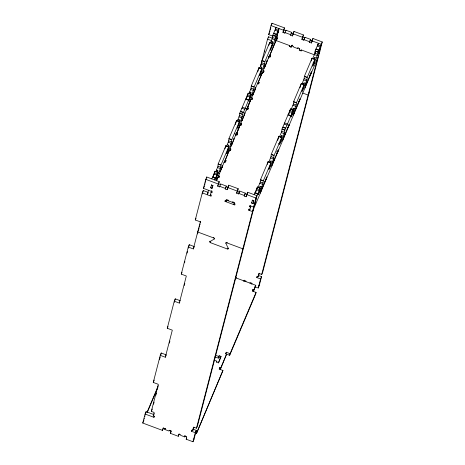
<?xml version="1.0" encoding="UTF-8"?>
<svg xmlns="http://www.w3.org/2000/svg" width="465" height="465" viewBox="0 0 465 465"><rect width="100%" height="100%" fill="white"/><g stroke="black" fill="none" stroke-linecap="round" stroke-linejoin="round"><path stroke-width="0.7" d="M212.743 176.857L215.097 171.19L217.94 172.248L215.62 177.99L212.726 176.845L211.825 178.897M245.869 98.807L248.223 93.134L251.065 94.197L248.746 99.934L245.828 98.824L240.608 111.199M248.711 99.934L243.509 112.303L240.608 111.211M282.929 127.009L282.011 128.997L284.853 130.055L285.754 128.009L282.929 127.032L284.586 122.934L288.149 114.588L291.084 115.68L293.386 109.961L290.544 108.897L288.19 114.57M285.772 128.02L291.014 115.616M273.124 36.264L268.7 34.619L271.031 25.592L272.025 23.25L284.504 27.894L282.947 32.405L284.842 33.108L285.975 30.225L291.66 32.347L290.526 35.23L292.421 35.933L293.979 31.428L303.453 34.956L301.895 39.461L303.79 40.17L304.924 37.287L310.614 39.403L309.475 42.286L311.37 42.995L312.928 38.485L322.245 41.955L318.914 50.051L316.026 48.906L318.409 43.239L317.915 45.134M318.868 49.964L317.979 52.004L315.136 50.947L316.026 48.906M215.888 171.736L217.922 166.336L218.143 164.064L220.985 165.121L220.561 167.993L215.83 179.135M226.653 146.382L228.687 140.959L228.908 138.709L231.75 139.767L231.308 142.679L226.589 153.781M237.412 121.028L239.446 115.605L239.667 113.355L242.509 114.413L242.312 116.576L237.33 128.45L239.44 121.603M249.013 93.686L251.048 88.286L251.269 86.013L254.111 87.071L253.919 89.228L248.955 101.085L251.048 94.256M264.678 63.874L261.818 62.874L262.028 60.659L264.87 61.717L264.678 63.874L259.72 75.719M275.437 38.519L272.583 37.52L272.792 35.305L275.635 36.363L275.437 38.519L270.456 50.394L272.566 43.547M257.918 187.75L260.197 182.245L260.464 179.827L263.306 180.885C262.87 185.971 259.464 192.248 258.145 194.754L260.243 188.075M268.944 161.762L270.979 156.827L271.229 154.473L274.071 155.531C273.664 160.652 270.212 166.859 268.904 169.4L271.002 162.721M279.436 137.041L281.697 131.589L281.988 129.119L284.83 130.177L284.516 132.728L280.901 141.848L280.906 141.337L279.959 140.982M291.044 109.699L293.322 104.189L293.589 101.777L296.432 102.835L296.106 105.416L292.502 114.506L292.508 113.989L291.561 113.64M306.999 79.643L304.139 78.637L304.348 76.423L307.191 77.481L306.999 79.643L303.261 89.152L303.267 88.635L302.32 88.286M317.758 54.289L314.898 53.283L315.107 51.069L317.95 52.127L317.758 54.289L314.02 63.798L314.032 63.281L313.084 62.932M215.795 179.13L217.922 172.312M226.56 153.776L228.681 146.957M259.679 75.719L261.807 68.901M291.241 116.837L293.369 110.019M281.761 137.367L279.639 144.208L280.906 141.337M163.488 428.056L162.494 430.398L142.755 423.045L145.092 414.019L146.086 411.676L153.822 414.559M145.092 414.019L153.932 417.314L154.211 416.233L153.264 415.879L154.153 412.449L151.311 411.391L158.315 384.311L153.258 382.428L160.262 355.353L161.256 353.011L166.307 354.894L165.313 357.236L160.262 355.353M165.313 357.236L172.317 330.162L167.266 328.278L174.27 301.198L175.264 298.861L180.315 300.739M174.27 301.198L179.321 303.081L186.326 276.007L181.269 274.123L188.273 247.049L189.267 244.706L194.318 246.59M188.273 247.049L193.324 248.932L200.328 221.852L195.277 219.968L202.275 192.894L203.269 190.551L208.035 192.324M211.808 190.65L211.058 192.405L212.005 192.76L212.29 191.673L203.443 188.383L205.78 179.356L206.774 177.014L219.248 181.664L217.696 186.169L219.59 186.872L220.724 183.989L226.409 186.11L225.275 188.993L227.17 189.697L228.164 187.354M143.749 420.703L143.894 420.139M144.191 419.012L144.336 418.448M144.772 416.756L144.917 416.192M145.208 415.065L145.353 414.501M145.65 413.368L146.086 411.676M159.507 359.782L159.797 358.654M159.943 358.091L160.233 356.963M160.82 354.702L161.256 353.011M174.387 302.244L174.677 301.117M174.823 300.553L175.264 298.861M184.599 262.754L184.89 261.626M187.081 253.169L187.517 251.472M188.389 248.089L189.267 244.706M202.397 193.94L203.269 190.551M204.728 184.913L204.879 184.349M205.17 183.222L205.315 182.658M205.606 181.524L205.751 180.961M206.042 179.833L206.187 179.269M206.483 178.142L206.774 177.014M208.5 190.266L207.332 194.777L208.169 192.795M153.56 404.19L154.101 402.103M155.897 395.163L156.432 393.082M169.365 343.094L169.899 341.008M184.262 285.469L184.803 283.383M197.602 233.895L197.875 232.837M198.863 229.03L198.572 229.96M199.026 228.396L199.189 227.763M199.514 226.49L199.683 225.856M200.008 224.589L200.171 223.956M200.502 222.683L200.665 222.049M211.343 191.324L210.174 195.835L210.732 194.515M211.598 191.824L211.79 191.092M217.492 178.38L217.771 177.299L218.963 177.717L219.381 176.09L218.434 175.735M217.696 186.169L219.248 181.664M224.113 162.773L224.537 161.146L216.51 180.908M224.636 161.75L229.251 150.242L230.442 150.66L230.861 149.032L229.913 148.678M225.06 160.129L226.007 160.483L225.583 162.105L224.397 161.686M219.59 186.872L219.73 186.331L225.415 188.453L225.275 188.993M228.832 151.863L229.251 150.242M220.724 183.989L220.584 184.535L218.69 183.826M231.512 145.342L231.93 143.714L224.525 162.012M231.651 145.231L236.017 134.089L234.883 133.664M235.598 135.716L236.017 134.089M240.731 123.178L241.678 123.533L241.259 125.155L240.068 124.742L236.121 134.693L239.649 126.364M236.54 133.071L237.487 133.42L237.069 135.048L235.877 134.629M239.789 125.823L240.068 124.742M242.753 118.22L242.195 120.383L246.839 108.589L246.421 110.217M162.494 430.398L163.058 428.23L164.953 428.939L164.813 429.48L168.917 431.009L169.057 430.468L170.951 431.171L170.393 433.339L178.287 436.28L179.281 433.938M247.357 107.572L248.304 107.921L247.88 109.548L246.932 109.194L247.357 107.572L250.897 99.248L252.082 99.661L252.507 98.039L251.559 97.685M227.17 189.697L228.722 185.192L238.196 188.72L236.644 193.225L238.539 193.934L239.673 191.051L245.357 193.167L244.224 196.05L246.119 196.759L246.613 195.585M228.199 187.221L228.548 185.866M228.582 185.733L228.722 185.192M250.897 99.248L246.932 109.194M234.133 203.571L235.081 203.926L234.802 205.007L225.008 201.362L225.293 200.281L226.24 200.63M252.873 95.081A0.761 0.634 14.5 0 0 253.012 94.889L253.576 92.721L246.816 109.484M272.606 38.31L268.526 36.787L267.532 39.13L260.528 66.204L261.818 62.874M264.585 52.016L264.881 50.888M268.235 37.915L268.526 36.787M269.84 31.713L269.985 31.149M270.275 30.022L270.421 29.458M270.717 28.324L270.863 27.761M271.444 25.505L271.734 24.378M271.88 23.814L272.025 23.25M255.221 89.681L255.785 87.519L262.62 72.249L265.056 65.664L264.498 67.826L266.707 62.624M257.761 83.7L262.376 72.185L263.324 72.54L263.986 70.982L263.039 70.628M228.274 200.799L228.414 200.252L226.519 199.549L225.967 201.717L226.496 200.467M258.848 83.508L259.127 82.427L258.18 82.073M261.958 73.813L262.376 72.185M263.986 70.982L263.568 72.604L262.62 72.249M266.834 62.118L269.142 56.038L268.724 57.66M275.594 29.371L276.088 27.476L273.734 33.189L276.576 34.218L278.93 28.534L277.663 32.922L278.756 30.318M269.247 56.643L276.454 39.234M232.378 202.327L232.517 201.781L234.412 202.49L233.86 204.658L234.389 203.408M269.665 55.015L270.613 55.37L270.194 56.992L269.003 56.579M275.425 42.071L276.815 37.473M277.326 35.84L276.262 38.339L277.878 33.306M278.012 32.073L277.413 34.398A0.761 0.419 23 0 1 276.472 34.486M236.644 193.225L238.196 188.72M278.605 31.295L278.762 30.684M276.315 38.642L277.262 38.996L277.541 37.909L275.885 37.293M238.539 193.934L239.673 191.051M178.287 436.28L178.845 434.112L180.74 434.822L180.6 435.362L184.71 436.891L185.204 435.717M282.947 32.405L284.504 27.894M284.842 33.108L284.981 32.567L290.666 34.689M285.975 30.225L285.836 30.771L283.941 30.062M244.224 196.05L245.357 193.167M246.119 196.759L247.671 192.248L256.988 195.719L254.657 204.745L254.181 204.571M247.148 194.277L245.218 193.707M247.287 193.736L247.671 192.248M184.71 436.891L184.849 436.35L186.744 437.053L186.18 439.222L192.975 441.75L193.969 439.408L196.3 430.381L192.748 429.061M290.526 35.23L291.66 32.347M289.463 46.703L289.742 45.622L275.85 40.449M293.659 32.643L293.415 33.59L291.52 32.887M293.735 32.376L293.979 31.428M290.369 47.192L290.544 46.512L291.491 46.866L292.235 45.111M192.975 441.75L195.306 432.723L191.516 431.311L191.795 430.23L192.743 430.584L194.015 427.166M318.74 55.492L252.495 211.598L248.705 210.186L248.984 209.105L249.932 209.459M250.536 207.111L249.589 206.756L249.874 205.675L253.663 207.088L255.268 202.88L254.936 203.664M291.491 46.866L291.77 45.785L293.665 46.488L293.525 47.029L297.635 48.563L298.129 47.389M192.743 430.584L193.632 427.155L196.474 428.213L197.468 425.87L253.489 209.256M249.653 210.54L250.821 206.03M252.483 199.962L251.635 202.868A0.761 0.419 23 0 0 252.239 203.542A0.761 0.419 23 0 0 253.059 203.397L253.303 202.81M196.474 428.213L255.994 198.061L257.889 193.673M256.052 199.328L256.668 197.468L256.337 198.247M235.958 278.355L236.208 277.407L235.493 277.146M195.277 432.874L196.538 433.345L222.95 370.477L219.16 369.065L219.823 367.501L220.77 367.856L220.352 369.483L226.577 354.173L220.77 367.856M216.556 362.264L216.835 361.177L213.906 360.084M297.635 48.563L297.774 48.017L299.669 48.726L299.39 49.807L300.338 50.162L300.158 50.836M260.336 193.126L261.557 189.4L261.417 189.941M261.969 188.639L262.772 186.535L262.632 187.081M214.888 356.812L218.405 358.12L219.155 355.713L221.049 356.423L218.509 363.043M218.405 358.12L219.155 355.713M264.841 181.873L265.643 179.775L265.503 180.315M266.056 179.013L266.858 176.909L266.294 179.077M301.895 39.461L303.453 34.956M301.151 51.057L301.43 49.976L314.666 54.905M303.79 40.17L304.924 37.287M271.816 166.069L273.036 162.343L272.897 162.884M219.404 369.129L219.823 367.501M273.449 161.582L274.251 159.478L274.112 160.018M276.32 154.816L277.123 152.712L276.983 153.258M243.858 281.296L244.102 280.349L245.997 281.058L245.857 281.598M277.535 151.956L278.337 149.852L277.779 152.02L276.64 151.596M225.874 353.882L226.292 352.255L230.082 353.667L229.664 355.295L225.63 353.819L226.292 352.255M222.95 370.477L196.538 433.345M282.644 140.575L283.859 136.844L283.72 137.384M284.272 136.082L285.074 133.984L284.935 134.525M287.143 129.322L287.945 127.218L287.806 127.759M309.475 42.286L310.614 39.403M288.358 126.457L289.16 124.353L288.608 126.527M312.474 40.246L312.928 38.485M249.961 283.127L250.1 282.586L251.995 283.29L251.751 284.237M293.456 115.076L294.682 111.344L294.543 111.891M295.095 110.589L295.897 108.484L295.752 109.025M297.96 103.823L298.763 101.719L298.623 102.259M299.175 100.963L299.977 98.859L299.419 101.021M304.941 88.013L306.162 84.287L306.022 84.828M252.53 291.073L252.948 289.451L253.896 289.805L253.477 291.427L255.802 285.301L235.383 277.698M306.575 83.531L307.377 81.427L307.237 81.968M254.832 286.719L258.226 287.986L260.563 278.959L256.773 277.547L257.052 276.466L257.999 276.82L259.325 273.193M309.446 76.766L310.248 74.662L310.108 75.202M257.999 276.82L258.889 273.391L261.731 274.449L262.725 272.106L322.245 41.955M310.661 73.9L311.463 71.802L310.905 73.964M252.948 289.451L252.286 291.009L256.076 292.421L255.657 294.049L229.664 355.295M261.731 274.449L317.746 57.834M258.226 287.986L259.22 285.644L261.557 276.617L258.238 275.385M228.704 140.895L231.553 141.93M239.463 115.541L242.312 116.576M271.025 156.659L273.873 157.693M281.784 131.304L284.632 132.339M216.434 170.016L217.853 170.55L217.312 172.265M227.193 144.662L228.611 145.196L228.176 146.603M237.952 119.307L239.37 119.842L238.83 121.557M249.554 91.965L250.978 92.494L250.437 94.215M261.481 63.845L259.662 68.651M260.313 66.611L261.737 67.14L261.301 68.553M272.583 37.52L270.531 42.978M271.078 41.257L272.496 41.786L271.955 43.507M261.592 186.843L260.173 186.314L259.633 188.029M272.356 161.489L270.932 160.96L270.392 162.674M283.115 136.135L281.691 135.606L281.151 137.32M293.38 103.986L296.24 104.997M294.717 108.787L293.299 108.258L292.758 109.978M305.476 83.433L304.058 82.904L303.401 84.944M316.241 58.079L314.817 57.55L314.276 59.27M215.074 171.265L213.394 176.619M225.839 145.911L224.979 148.643M236.598 120.557L235.325 124.603M248.194 93.233L251.007 94.383M258.953 67.878L261.772 69.029M269.712 42.524L268.863 45.239M257.395 187.029L255.715 192.388M268.16 161.675L267.299 164.407M278.919 136.321L277.646 140.366M290.52 108.973L293.328 110.147M301.274 83.642L304.093 84.793L302.006 91.454L303.267 88.635M304.139 78.637L302.07 83.706M312.032 58.288L314.851 59.439L312.765 66.158L314.032 63.281M314.898 53.283L312.561 58.991M248.176 93.296L246.52 98.568M258.935 67.942L257.691 71.901M290.497 109.06L288.841 114.332M301.256 83.706L300.012 87.664M215.045 171.376L217.887 172.434M225.804 146.022L228.646 147.079M236.563 120.668L239.405 121.725M257.366 187.139L260.208 188.197M268.125 161.785L270.967 162.843M278.884 136.431L281.726 137.489M312.009 58.381L311.184 61.002M259.174 190.697L257.912 193.766L255.064 192.638L257.418 186.953L260.261 188.011L259.174 190.697L256.314 189.697M281.319 132.601L284.162 133.658M306.528 80.962L303.686 79.904M317.287 55.608L314.445 54.55M203.443 188.383L204.437 186.041M268.7 34.619L269.444 32.858M240.591 111.187L239.69 113.233L242.532 114.291L243.433 112.245M273.716 33.131L272.816 35.183L275.658 36.241L276.559 34.189M195.277 219.968L196.021 218.213M211.587 184.727L210.738 187.633A0.761 0.419 23 0 0 211.343 188.308A0.761 0.419 23 0 0 212.156 188.162L212.406 187.575M217.027 172.498L217.853 170.55M228.059 146.492L228.611 145.196M238.545 121.789L239.37 119.842M250.147 94.447L250.978 92.494M261.185 68.442L261.737 67.14M271.67 43.739L272.496 41.786M210.982 187.046L210.738 187.633L212.156 188.162L213.005 185.256M214.667 179.955L215.557 177.915M216.365 180.612L217.771 177.299M235.726 135.617L244.817 113.553A0.761 0.634 14.5 0 0 244.352 112.704M253.012 94.889L253.152 94.564M253.565 93.587L253.704 93.262M253.844 92.936L255.082 90.007M268.584 58.201L276.419 39.728M277.262 38.996L277.762 37.822M218.719 177.653L219.381 176.09M225.345 162.041L226.007 160.483M230.198 150.596L230.861 149.032M236.825 134.984L237.487 133.42M241.015 125.097L241.678 123.533M248.304 107.921L247.642 109.484L245.555 108.705M251.844 99.597L252.507 98.039M259.127 82.427L258.464 83.991L257.517 83.636M269.95 56.928L270.613 55.37M200.328 221.852L200.578 221.27M198.323 230.541L197.701 232.006L213.638 237.941A1.011 0.552 23 0 1 214.412 238.923L209.756 241.742A1.011 0.552 23 0 0 210.529 242.718L227.24 248.944A1.011 0.552 23 0 0 228.338 248.665L228.588 248.078M181.269 274.123L182.018 272.368M193.324 248.932L193.702 248.054M193.888 247.613L194.132 247.025M225.415 188.453L226.409 186.11M167.266 328.278L168.01 326.523M292.421 35.933L293.171 34.178M179.321 303.081L179.816 301.913M289.742 45.622L289.41 46.401L291.311 47.11L292.101 45.233M225.008 201.362L225.508 200.188M209.756 241.742L210.006 241.155M210.529 242.718L210.773 242.137M213.638 237.941L213.888 237.359M153.258 382.428L154.252 380.091M214.412 238.923L214.661 238.336M299.733 48.802L299.204 50.051L301.099 50.755L301.43 49.976M147.004 412.409L158.327 385.723M142.755 423.045L143.505 421.29M147.428 412.031L157.902 387.351M151.311 411.391L152.305 409.049M228.338 248.665L225.833 243.178L226.141 242.445M311.37 42.995L312.364 40.653M153.264 415.879L154.258 413.536M225.833 243.178A1.011 0.552 23 0 1 226.932 242.893L227.176 242.306M153.932 417.314L154.432 416.14M227.24 248.944L227.49 248.362M254.146 194.661L255.035 192.62M249.589 206.756L250.089 205.588M251.885 202.281L251.635 202.868L253.059 203.397L253.907 200.491M248.705 210.186L249.199 209.018M259.342 188.261L260.173 186.314M270.38 162.256L270.932 160.96M280.866 137.553L281.691 135.606M292.468 110.211L293.299 108.258M303.505 84.206L304.058 82.904M313.991 59.503L314.817 57.55M320.594 46.826L319.984 48.686L320.315 47.907M292.508 113.989L291.282 116.837M255.471 201.583L255.802 200.804L255.192 202.67M319.734 50.162L319.124 52.028L319.455 51.249M260.755 191.504L266.718 177.45M272.234 164.441L278.198 150.393M283.063 138.948L289.027 124.899M293.88 113.448L299.838 99.4M305.36 86.391L311.323 72.342M164.813 429.48L165.308 428.306M243.858 246.485L242.864 248.827L226.932 242.893M309.115 92.721L308.121 95.063L302.581 93M170.393 433.339L171.387 430.997L169.341 430.235M244.038 281.342L244.538 280.174M216.835 361.177L216.504 361.962L218.405 362.665L221.049 356.423M186.18 439.222L186.68 438.047M191.516 431.311L192.016 430.142M256.773 277.547L257.267 276.379M253.896 289.805L255.802 285.301M195.306 432.723L196.3 430.381M260.563 278.959L261.557 276.617M230.082 353.667L256.076 292.421M211.61 185.146L211.674 185.146A0.593 0.326 23 0 0 211.331 185.308M252.571 200.38L252.512 200.38A0.593 0.326 23 0 0 252.233 200.543M302.889 37.119L304.784 37.828M310.469 39.944L312.248 40.606M271.031 25.592L283.511 30.237M292.985 33.765L302.459 37.299M311.934 40.827L321.251 44.297L318.914 53.324L318.205 53.057M303.936 39.63L309.62 41.745M275.39 29.121L278.233 30.179M317.711 44.884L320.554 45.942M274.984 30.219L277.826 31.277M317.304 45.983L320.147 47.041M273.513 33.538L276.355 34.596M315.834 49.302L318.676 50.36M276.878 34.951L277.431 35.16M319.199 50.714L319.908 50.981L318.583 54.103L319.193 52.237L318.06 51.813M275.739 36.049L276.873 36.473M315.601 52.086L315.125 51.911L315.026 53.062M291.259 45.256L292.566 45.744M272.124 38.787L274.966 39.845M275.71 40.99L276.007 41.1M267.532 39.13L271.612 40.653M269.688 42.617L272.531 43.675M261.365 64.141L264.207 65.199M251.077 88.17L253.919 89.228M250.606 89.495L253.448 90.553M292.927 105.259L295.769 106.316M247.525 94.784L250.368 95.842M289.84 110.548L292.683 111.606M247.118 95.877L249.961 96.935M289.439 111.641L292.282 112.704M245.648 99.196L248.49 100.254M287.969 114.96L290.811 116.018M242.265 107.171L245.107 108.235M284.586 122.934L287.428 123.998M241.858 108.269L244.7 109.327M284.179 124.033L287.021 125.091M240.388 111.588L243.23 112.646M282.708 127.352L285.551 128.41M238.998 116.837L241.841 117.895M278.529 143.621L279.668 144.045M228.239 142.191L231.082 143.249M270.56 157.955L273.403 159.013M217.951 166.226L220.794 167.284M260.272 181.989L263.114 183.047M217.481 167.545L220.323 168.603M259.801 183.309L262.644 184.367M214.4 172.835L217.242 173.893M256.721 188.598L259.563 189.656M213.993 173.933L216.835 174.991M212.522 177.252L215.365 178.31M254.843 193.016L257.686 194.074M214.882 178.328L216.016 178.752M257.197 194.091L258.337 194.515M226.269 186.651L228.042 187.314M237.638 190.888L239.533 191.592M205.78 179.356L218.254 184.001M227.728 187.535L237.202 191.063M246.677 194.591L255.994 198.061M255.25 198.125L256.384 198.549M238.679 193.394L244.363 195.509M211.319 185.378L212.743 185.907M252.222 200.613L253.64 201.142M253.849 203.542L254.989 203.966M226.385 200.095L234.279 203.036M210.453 194.754L211.401 195.102L211.122 196.189L202.275 192.894M258.284 274.211L258.993 274.478M258.796 285.487L259.22 285.644M215.307 355.184L218.823 356.498M218.736 357.341L220.631 358.044M193.208 428.044L193.736 428.242M195.695 431.253L196.957 431.723M163.215 427.957L165.261 428.713M184.32 435.815L186.36 436.577M193.12 439.094L193.969 439.408M211.709 185.192A0.773 0.424 23 0 1 212.813 185.855M252.611 200.427A0.773 0.424 23 0 1 253.71 201.089M277.39 31.486A0.773 0.424 23 0 1 278.064 32.091M278.32 29.126A0.773 0.424 23 0 1 278.971 29.539M278.32 32.19A0.761 0.419 23 0 1 277.651 32.219M252.698 95.197A0.761 0.634 14.5 0 1 252.117 95.226M233.18 139.855A0.761 0.634 14.5 0 1 233.581 140.68M222.119 165.29A0.761 0.634 14.5 0 1 222.52 166.11L220.311 171.318A0.761 0.634 14.5 0 1 219.416 171.655M221.573 166.865A0.761 0.634 14.5 0 1 222.131 167.627M219.695 173.178A0.761 0.634 14.5 0 1 218.806 173.201M233.604 138.227A0.761 0.634 14.5 0 1 234 139.052L231.791 144.255A0.761 0.634 14.5 0 1 230.902 144.598M231.349 145.934A0.761 0.634 14.5 0 1 230.413 146.202M255.244 87.234A0.761 0.634 14.5 0 1 255.64 88.059L253.437 93.262A0.761 0.634 14.5 0 1 252.542 93.605M254.82 88.862A0.761 0.634 14.5 0 1 255.262 89.513M266.724 60.177A0.761 0.634 14.5 0 1 267.125 61.002L264.916 66.204A0.761 0.634 14.5 0 1 264.021 66.547M266.306 61.799A0.761 0.634 14.5 0 1 266.672 62.136M264.358 68.024A0.761 0.634 14.5 0 1 263.475 68.123M243.869 114.309A0.761 0.634 14.5 0 1 244.427 115.064M242.608 118.755A0.761 0.634 14.5 0 1 241.713 119.098M242.044 120.58A0.761 0.634 14.5 0 1 241.166 120.673M225.856 145.836L218.172 163.942L221.015 164.999L228.699 146.894L225.856 145.836M236.615 120.482L228.931 138.587L231.773 139.645L239.458 121.539L236.615 120.482M258.982 67.78L251.298 85.891L254.14 86.949L261.824 68.843L258.982 67.78M269.741 42.425L262.057 60.537L264.899 61.595L272.583 43.489L269.741 42.425M268.177 161.599L260.493 179.705L263.335 180.763L271.019 162.657L268.177 161.599M278.936 136.245L271.252 154.351L274.094 155.409L281.778 137.303L278.936 136.245M301.303 83.543L293.618 101.655L296.461 102.713L304.145 84.607L301.303 83.543M312.062 58.189L304.377 76.301L307.22 77.359L314.904 59.253L312.062 58.189"/></g></svg>
